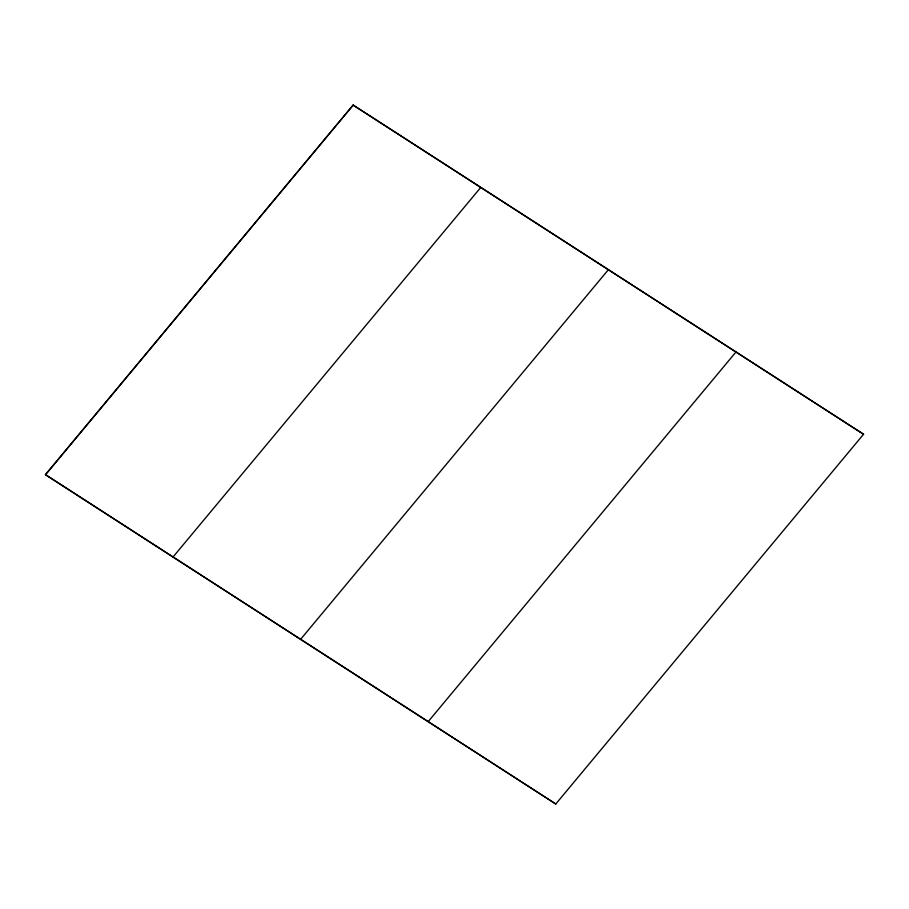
<?xml version="1.0" encoding="UTF-8"?>
<svg xmlns="http://www.w3.org/2000/svg" width="909" height="909" viewBox="0 0 909 909"><rect width="100%" height="100%" fill="white"/><g stroke="black" fill="none" stroke-linecap="round" stroke-linejoin="round"><path stroke-width="1.36" d="M353.169 105.114L863.55 434.263L353.169 105.114L45.45 474.737L555.785 803.999L863.55 434.263M173.085 556.944L480.759 187.436M300.663 639.254L608.337 269.746M428.241 721.564L735.915 352.056M555.785 803.999L45.495 474.623L353.215 105.001"/></g></svg>
